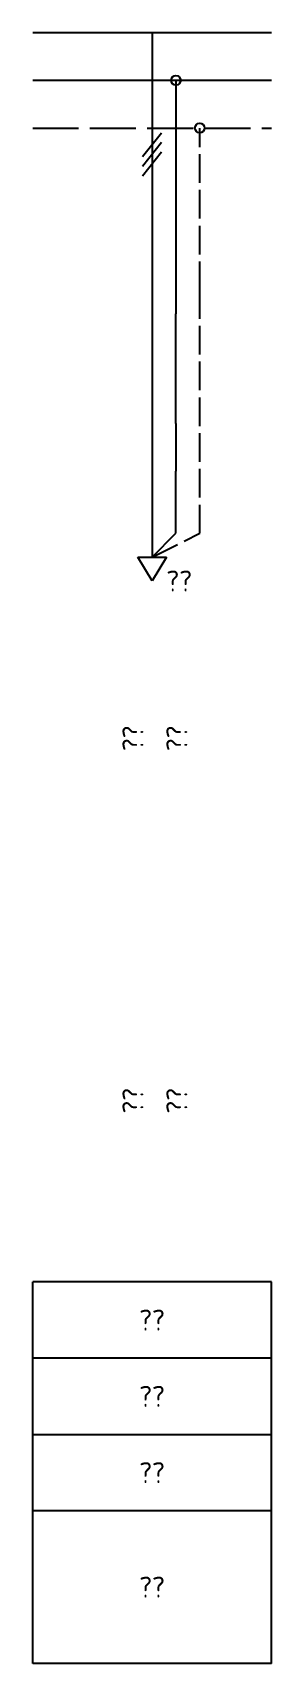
# Model space of a CAD drawing. Extents: x 425 to 450, y 191 to 362.
import ezdxf

# ---------------------------------------------------------------- set-up
doc = ezdxf.new("R2010")
doc.units = 0
doc.header["$MEASUREMENT"] = 0
doc.linetypes.add('ACAD_ISO02W100', pattern=[15, 12, -3])
doc.layers.add('!VSCHEMES', color=1, linetype='Continuous', lineweight=25)
doc.styles.add('!VTEXT', font='isocpeur.ttf', dxfattribs={"width": 0.9, "height": 2.2})

msp = doc.modelspace()

# ---------------------------------------------------------------- linework, layer by layer
at = {"layer": '!VSCHEMES', "color": 0, "lineweight": 25}
for p, q in [((425.06, 362.49), (433.06, 362.49)), ((433.06, 362.49), (450.06, 362.49)), ((437.56, 362.49), (437.56, 341.49)), ((425.06, 357.49), (450.06, 357.49)), ((440.06, 357.49), (440.06, 341.49)), ((436.56, 349.49), (438.56, 351.99)), ((436.56, 348.49), (438.56, 350.99)), ((436.56, 347.49), (438.56, 349.99)), ((437.56, 341.49), (437.56, 336.49)), ((440.06, 341.49), (440.06, 336.49)), ((437.56, 336.49), (437.56, 330.49)), ((440.06, 336.49), (440.06, 332.99)), ((440.06, 321.49), (440.06, 332.99)), ((437.56, 330.49), (437.56, 321.49)), ((437.56, 321.49), (437.56, 316.49)), ((440.06, 321.49), (440.06, 316.49)), ((437.56, 316.49), (437.56, 307.49)), ((440.06, 309.99), (440.06, 316.49)), ((437.56, 307.49), (440.06, 309.99)), ((437.56, 304.99), (436.06, 307.49)), ((436.06, 307.49), (439.06, 307.49)), ((439.06, 307.49), (437.56, 304.99))]:
    msp.add_line(p, q, dxfattribs=at)
at = {"layer": '!VSCHEMES', "color": 0, "linetype": 'ACAD_ISO02W100', "lineweight": 25, "ltscale": 0.4}
msp.add_line((425.06, 352.49), (450.06, 352.49), dxfattribs=at)
at = {"layer": '!VSCHEMES', "color": 0, "linetype": 'ACAD_ISO02W100', "lineweight": 25, "ltscale": 0.25}
for p, q in [((442.56, 335.49), (442.56, 352.49)), ((442.56, 309.99), (442.56, 335.49)), ((437.56, 307.49), (442.56, 309.99))]:
    msp.add_line(p, q, dxfattribs=at)
at = {"layer": '!VSCHEMES', "color": 0, "linetype": 'Continuous', "lineweight": 25}
for p, q in [((450.06, 231.49), (425.06, 231.49)), ((425.06, 191.49), (425.06, 231.49)), ((450.06, 191.49), (450.06, 231.49)), ((450.06, 223.49), (425.06, 223.49)), ((425.06, 215.49), (450.06, 215.49)), ((450.06, 207.49), (425.06, 207.49)), ((450.06, 191.49), (425.06, 191.49))]:
    msp.add_line(p, q, dxfattribs=at)
at = {"layer": '!VSCHEMES', "color": 0, "lineweight": 25}
for centre in [(440.06, 357.49), (442.56, 352.49)]:
    msp.add_circle(centre, 0.5, dxfattribs=at)

# ---------------------------------------------------------------- texts
at = {"layer": '!VSCHEMES', "color": 0, "lineweight": 25, "char_height": 2.2, "line_spacing_factor": 0.9, "style": '!VTEXT'}
for insert, width, attachment_point in [((439.06, 304.99), 9, 4), ((437.56, 227.49), 23, 5), ((437.56, 219.49), 23, 5), ((437.56, 211.49), 23, 5), ((437.56, 199.49), 23, 5)]:
    msp.add_mtext('??', dxfattribs=dict(at, insert=insert, width=width, attachment_point=attachment_point))
at = {"layer": '!VSCHEMES', "color": 0, "lineweight": 25, "char_height": 2.2, "width": 43.8077, "rotation": 90, "style": '!VTEXT'}
for insert, attachment_point in [((435.56, 288.49), 5), ((439.06, 288.49), 2), ((435.56, 250.49), 5), ((439.06, 250.49), 2)]:
    msp.add_mtext('??', dxfattribs=dict(at, insert=insert, attachment_point=attachment_point))

doc.saveas('drawing.dxf')
